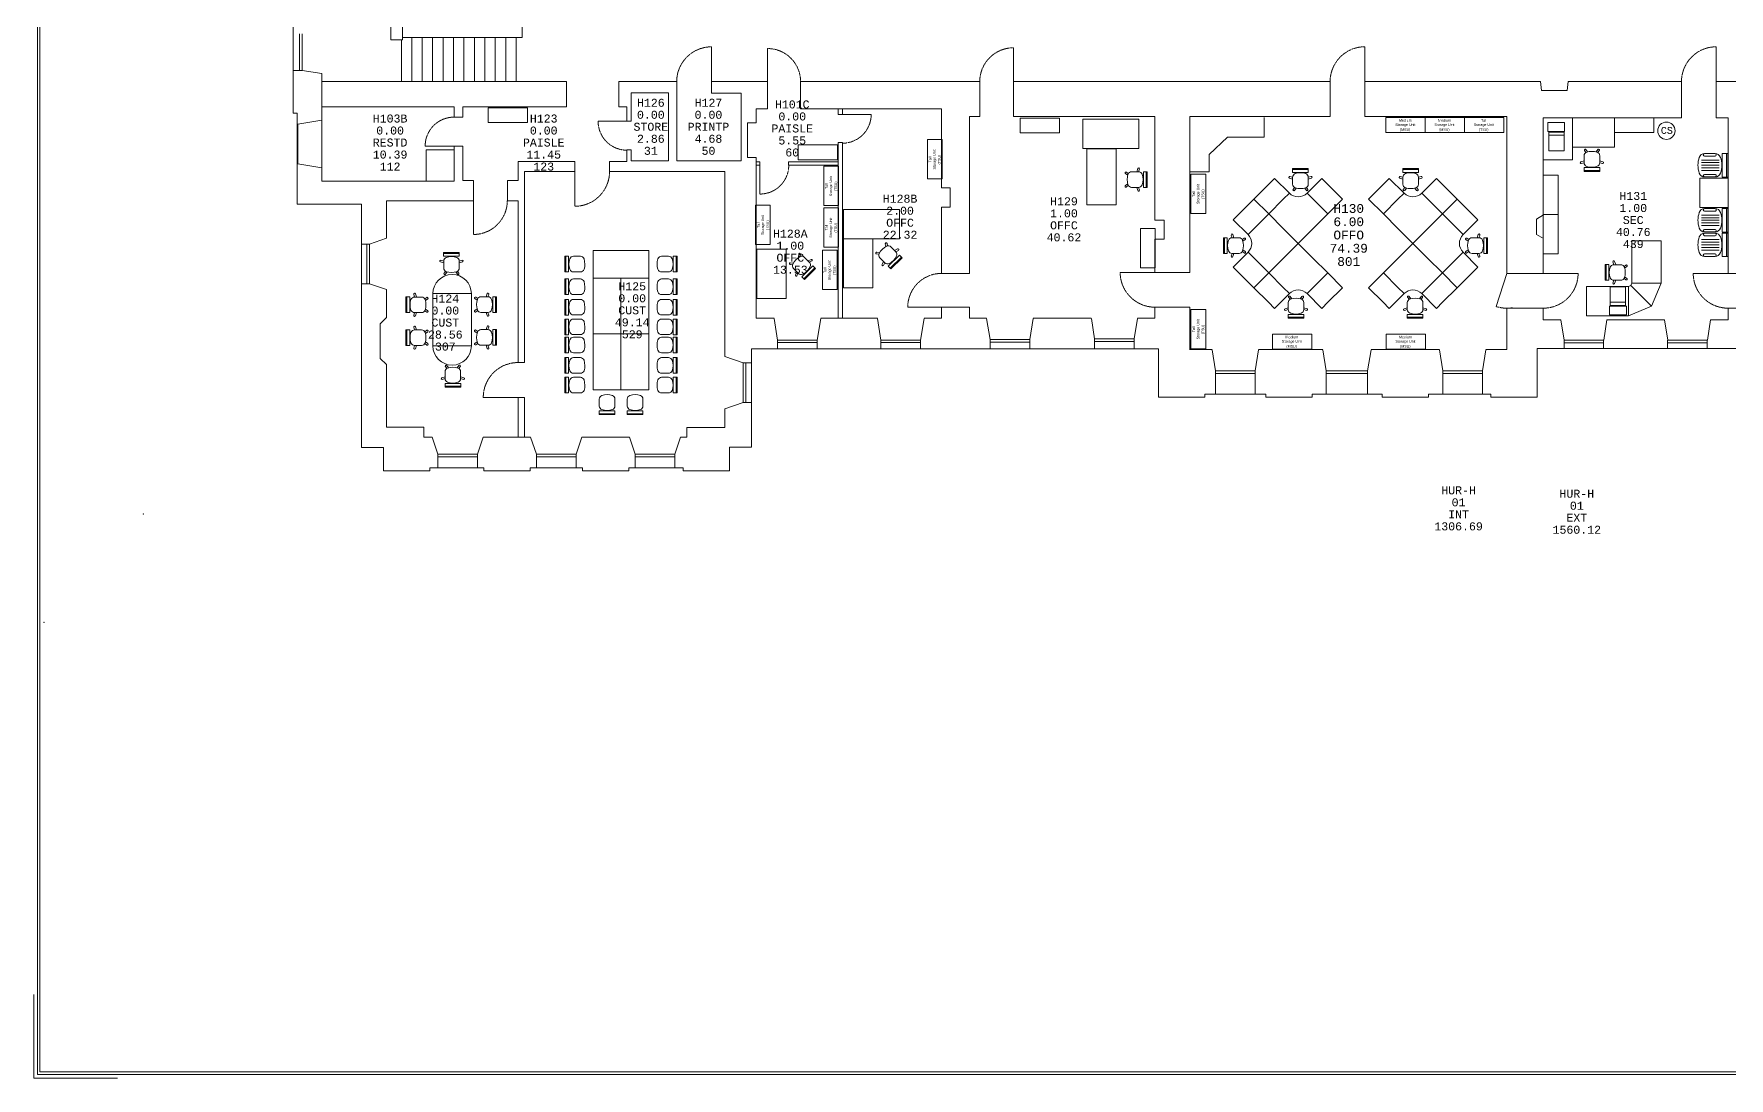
# Model space of a CAD drawing. Extents: x 0 to 84000, y 0 to 59400.
# Drawn here: x 0 to 48723, y 0 to 29993 of the extents above; entities that cross this region are included whole.
import ezdxf
from ezdxf.enums import TextEntityAlignment as Align

# ---------------------------------------------------------------- set-up
doc = ezdxf.new("R2010")
doc.units = 0
doc.header["$MEASUREMENT"] = 0
doc.linetypes.add('HIDDEN', pattern=[0.375, 0.25, -0.125])
doc.layers.get('0').update_dxf_attribs({"linetype": 'CONTINUOUS', "lineweight": 18})
for name, color, linetype, lineweight in [('001BUILDING', 7, 'CONTINUOUS', 18), ('001FORMAT', 7, 'CONTINUOUS', 18), ('725FURNITURE', 4, 'CONTINUOUS', 18), ('GROS$TXT', 1, 'CONTINUOUS', 18), ('RM$TXT', 7, 'CONTINUOUS', 18)]:
    doc.layers.add(name, color=color, linetype=linetype, lineweight=lineweight)
doc.styles.add('MONOTXT', font='MONOTXT')

# ---------------------------------------------------------------- blocks, each defined once
blk = doc.blocks.new('2HH0216B')
at = {"linetype": 'Continuous'}
blk.add_line((0, 1000), (0, 0), dxfattribs=at)
at = {"linetype": 'HIDDEN'}
for p, q in [((39.260117, 999.228902), (0.000314, 999.999878)), ((78.459383, 996.917189), (39.260117, 999.228902)), ((117.537671, 993.068302), (78.459383, 996.917189)), ((156.434725, 987.688176), (117.537671, 993.068302)), ((195.090568, 980.785107), (156.434725, 987.688176)), ((233.445595, 972.369739), (195.090568, 980.785107)), ((271.440666, 962.455049), (233.445595, 972.369739)), ((309.017196, 951.056323), (271.440666, 962.455049)), ((346.117243, 938.191137), (309.017196, 951.056323)), ((382.683603, 923.87933), (346.117243, 938.191137)), ((418.659893, 908.142968), (382.683603, 923.87933)), ((453.99064, 891.006316), (418.659893, 908.142968)), ((488.621367, 872.495797), (453.99064, 891.006316)), ((522.498675, 852.639954), (488.621367, 872.495797)), ((555.570328, 831.469402), (522.498675, 852.639954)), ((587.785333, 809.016785), (555.570328, 831.469402)), ((619.094016, 785.316723), (587.785333, 809.016785)), ((649.4481, 760.405761), (619.094016, 785.316723)), ((678.800784, 734.322308), (649.4481, 760.405761)), ((707.106806, 707.106584), (678.800784, 734.322308)), ((734.322521, 678.800553), (707.106806, 707.106584)), ((760.405965, 649.447862), (734.322521, 678.800553)), ((785.316918, 619.093769), (760.405965, 649.447862)), ((809.016969, 587.785079), (785.316918, 619.093769)), ((831.469576, 555.570067), (809.016969, 587.785079)), ((852.640118, 522.498407), (831.469576, 555.570067)), ((872.49595, 488.621093), (852.640118, 522.498407)), ((891.006458, 453.99036), (872.49595, 488.621093)), ((908.143099, 418.659608), (891.006458, 453.99036)), ((923.87945, 382.683313), (908.143099, 418.659608)), ((938.191246, 346.116949), (923.87945, 382.683313)), ((951.05642, 309.016897), (938.191246, 346.116949)), ((962.455134, 271.440364), (951.05642, 309.016897)), ((972.369813, 233.44529), (962.455134, 271.440364)), ((980.785168, 195.09026), (972.369813, 233.44529)), ((987.688225, 156.434415), (980.785168, 195.09026)), ((993.068339, 117.53736), (987.688225, 156.434415)), ((996.917213, 78.459071), (993.068339, 117.53736)), ((999.228915, 39.259803), (996.917213, 78.459071)), ((999.999878, 0), (999.228915, 39.259803))]:
    blk.add_line(p, q, dxfattribs=at)
blk = doc.blocks.new('9HH0216B')
at = {"linetype": 'Continuous'}
blk.add_line((0, 1000), (0, 0), dxfattribs=at)
at = {"linetype": 'HIDDEN'}
for p, q in [((39.260117, 999.228902), (0.000314, 999.999878)), ((78.459383, 996.917189), (39.260117, 999.228902)), ((117.537671, 993.068302), (78.459383, 996.917189)), ((156.434725, 987.688176), (117.537671, 993.068302)), ((195.090568, 980.785107), (156.434725, 987.688176)), ((233.445595, 972.369739), (195.090568, 980.785107)), ((271.440666, 962.455049), (233.445595, 972.369739)), ((309.017196, 951.056323), (271.440666, 962.455049)), ((346.117243, 938.191137), (309.017196, 951.056323)), ((382.683603, 923.87933), (346.117243, 938.191137)), ((418.659893, 908.142968), (382.683603, 923.87933)), ((453.99064, 891.006316), (418.659893, 908.142968)), ((488.621367, 872.495797), (453.99064, 891.006316)), ((522.498675, 852.639954), (488.621367, 872.495797)), ((555.570328, 831.469402), (522.498675, 852.639954)), ((587.785333, 809.016785), (555.570328, 831.469402)), ((619.094016, 785.316723), (587.785333, 809.016785)), ((649.4481, 760.405761), (619.094016, 785.316723)), ((678.800784, 734.322308), (649.4481, 760.405761)), ((707.106806, 707.106584), (678.800784, 734.322308)), ((734.322521, 678.800553), (707.106806, 707.106584)), ((760.405965, 649.447862), (734.322521, 678.800553)), ((785.316918, 619.093769), (760.405965, 649.447862)), ((809.016969, 587.785079), (785.316918, 619.093769)), ((831.469576, 555.570067), (809.016969, 587.785079)), ((852.640118, 522.498407), (831.469576, 555.570067)), ((872.49595, 488.621093), (852.640118, 522.498407)), ((891.006458, 453.99036), (872.49595, 488.621093)), ((908.143099, 418.659608), (891.006458, 453.99036)), ((923.87945, 382.683313), (908.143099, 418.659608)), ((938.191246, 346.116949), (923.87945, 382.683313)), ((951.05642, 309.016897), (938.191246, 346.116949)), ((962.455134, 271.440364), (951.05642, 309.016897)), ((972.369813, 233.44529), (962.455134, 271.440364)), ((980.785168, 195.09026), (972.369813, 233.44529)), ((987.688225, 156.434415), (980.785168, 195.09026)), ((993.068339, 117.53736), (987.688225, 156.434415)), ((996.917213, 78.459071), (993.068339, 117.53736)), ((999.228915, 39.259803), (996.917213, 78.459071)), ((999.999878, 0), (999.228915, 39.259803))]:
    blk.add_line(p, q, dxfattribs=at)
blk = doc.blocks.new('10HH0216B')
at = {"linetype": 'Continuous'}
blk.add_line((0, 830), (0, 0), dxfattribs=at)
at = {"linetype": 'HIDDEN'}
for p, q in [((32.585896, 829.359968), (0.000261, 829.999878)), ((65.121287, 827.441246), (32.585896, 829.359968)), ((97.556265, 824.24667), (65.121287, 827.441246)), ((129.840819, 819.781166), (97.556265, 824.24667)), ((161.925167, 814.051619), (129.840819, 819.781166)), ((193.759839, 807.066864), (161.925167, 814.051619)), ((225.295747, 798.83767), (193.759839, 807.066864)), ((256.484266, 789.376728), (225.295747, 798.83767)), ((287.277305, 778.698624), (256.484266, 789.376728)), ((317.627383, 766.819824), (287.277305, 778.698624)), ((347.487703, 753.758644), (317.627383, 766.819824)), ((376.812222, 739.535224), (347.487703, 753.758644)), ((405.555724, 724.171493), (376.812222, 739.535224)), ((433.673889, 707.691144), (405.555724, 724.171493)), ((461.123361, 690.119586), (433.673889, 707.691144)), ((487.861814, 671.483915), (461.123361, 690.119586)), ((513.84802, 651.812864), (487.861814, 671.483915)), ((539.04191, 631.136766), (513.84802, 651.812864)), ((563.404636, 609.4875), (539.04191, 631.136766)), ((586.898634, 586.89845), (563.404636, 609.4875)), ((609.487677, 563.404445), (586.898634, 586.89845)), ((631.136935, 539.041712), (609.487677, 563.404445)), ((651.813025, 513.847815), (631.136935, 539.041712)), ((671.484068, 487.861603), (651.813025, 513.847815)), ((690.119731, 461.123144), (671.484068, 487.861603)), ((707.69128, 433.673667), (690.119731, 461.123144)), ((724.171621, 405.555497), (707.69128, 433.673667)), ((739.535342, 376.81199), (724.171621, 405.555497)), ((753.758753, 347.487466), (739.535342, 376.81199)), ((766.819924, 317.627142), (753.758753, 347.487466)), ((778.698715, 287.27706), (766.819924, 317.627142)), ((789.376809, 256.484018), (778.698715, 287.27706)), ((798.837741, 225.295496), (789.376809, 256.484018)), ((807.066924, 193.759586), (798.837741, 225.295496)), ((814.051669, 161.924912), (807.066924, 193.759586)), ((819.781206, 129.840561), (814.051669, 161.924912)), ((824.2467, 97.556006), (819.781206, 129.840561)), ((827.441266, 65.121027), (824.2467, 97.556006)), ((829.359978, 32.585636), (827.441266, 65.121027)), ((829.999878, 0), (829.359978, 32.585636))]:
    blk.add_line(p, q, dxfattribs=at)
blk = doc.blocks.new('11HH0216B')
at = {"linetype": 'Continuous'}
blk.add_line((0, 970), (0, 0), dxfattribs=at)
at = {"linetype": 'HIDDEN'}
for p, q in [((38.082313, 969.252032), (0.000304, 969.999878)), ((76.105602, 967.009669), (38.082313, 969.252032)), ((114.011541, 963.276249), (76.105602, 967.009669)), ((151.741683, 958.057527), (114.011541, 963.276249)), ((189.23785, 951.36155), (151.741683, 958.057527)), ((226.442226, 943.198644), (189.23785, 951.36155)), ((263.297445, 933.581394), (226.442226, 943.198644)), ((299.746679, 922.52463), (263.297445, 933.581394)), ((335.733725, 910.0454), (299.746679, 922.52463)), ((371.203094, 896.162946), (335.733725, 910.0454)), ((406.100095, 880.898675), (371.203094, 896.162946)), ((440.370919, 864.276123), (406.100095, 880.898675)), ((473.962724, 846.32092), (440.370919, 864.276123)), ((506.823713, 827.060752), (473.962724, 846.32092)), ((538.903216, 806.525317), (506.823713, 827.060752)), ((570.151771, 784.746278), (538.903216, 806.525317)), ((600.521193, 761.757219), (570.151771, 784.746278)), ((629.964655, 737.593585), (600.521193, 761.757219)), ((658.436758, 712.292636), (629.964655, 737.593585)), ((685.893599, 685.893384), (658.436758, 712.292636)), ((712.292843, 658.436534), (685.893599, 685.893384)), ((737.593783, 629.964423), (712.292843, 658.436534)), ((761.757407, 600.520954), (737.593783, 629.964423)), ((784.746457, 570.151524), (761.757407, 600.520954)), ((806.525486, 538.902963), (784.746457, 570.151524)), ((827.060911, 506.823453), (806.525486, 538.902963)), ((846.321069, 473.962458), (827.060911, 506.823453)), ((864.276261, 440.370648), (846.321069, 473.962458)), ((880.898803, 406.099818), (864.276261, 440.370648)), ((896.163063, 371.202812), (880.898803, 406.099818)), ((910.045505, 335.733439), (896.163063, 371.202812)), ((922.524724, 299.746389), (910.045505, 335.733439)), ((933.581476, 263.297152), (922.524724, 299.746389)), ((943.198715, 226.44193), (933.581476, 263.297152)), ((951.36161, 189.237551), (943.198715, 226.44193)), ((958.057575, 151.741382), (951.36161, 189.237551)), ((963.276285, 114.011239), (958.057575, 151.741382)), ((967.009693, 76.105298), (963.276285, 114.011239)), ((969.252044, 38.082009), (967.009693, 76.105298)), ((969.999878, 0), (969.252044, 38.082009))]:
    blk.add_line(p, q, dxfattribs=at)
blk = doc.blocks.new('17HH0216B')
at = {"linetype": 'Continuous'}
blk.add_line((0, 950), (0, 0), dxfattribs=at)
at = {"linetype": 'HIDDEN'}
for p, q in [((37.297111, 949.267451), (0.000298, 949.999878)), ((74.536414, 947.071323), (37.297111, 949.267451)), ((111.660787, 943.414881), (74.536414, 947.071323)), ((148.612988, 938.303761), (111.660787, 943.414881)), ((185.336038, 931.745846), (148.612988, 938.303761)), ((221.773314, 923.751247), (185.336038, 931.745846)), ((257.868631, 914.33229), (221.773314, 923.751247)), ((293.566334, 903.503501), (257.868631, 914.33229)), ((328.811379, 891.281575), (293.566334, 903.503501)), ((363.549421, 877.685358), (328.811379, 891.281575)), ((397.726896, 862.735814), (363.549421, 877.685358)), ((431.291105, 846.455995), (397.726896, 862.735814)), ((464.190295, 828.871002), (431.291105, 846.455995)), ((496.373738, 810.007951), (464.190295, 828.871002)), ((527.791809, 789.895927), (496.373738, 810.007951)), ((558.396063, 768.565941), (527.791809, 789.895927)), ((588.139311, 746.050882), (558.396063, 768.565941)), ((616.975691, 722.385468), (588.139311, 746.050882)), ((644.86074, 697.606188), (616.975691, 722.385468)), ((671.751461, 671.75125), (644.86074, 697.606188)), ((697.606391, 644.860521), (671.751461, 671.75125)), ((722.385662, 616.975465), (697.606391, 644.860521)), ((746.051067, 588.139077), (722.385662, 616.975465)), ((768.566116, 558.395821), (746.051067, 588.139077)), ((789.896092, 527.791561), (768.566116, 558.395821)), ((810.008107, 496.373484), (789.896092, 527.791561)), ((828.871148, 464.190035), (810.008107, 496.373484)), ((846.45613, 431.29084), (828.871148, 464.190035)), ((862.735939, 397.726625), (846.45613, 431.29084)), ((877.685472, 363.549145), (862.735939, 397.726625)), ((891.281678, 328.811099), (877.685472, 363.549145)), ((903.503593, 293.56605), (891.281678, 328.811099)), ((914.332371, 257.868344), (903.503593, 293.56605)), ((923.751316, 221.773024), (914.332371, 257.868344)), ((931.745904, 185.335746), (923.751316, 221.773024)), ((938.303808, 148.612693), (931.745904, 185.335746)), ((943.414916, 111.660491), (938.303808, 148.612693)), ((947.071347, 74.536117), (943.414916, 111.660491)), ((949.267463, 37.296813), (947.071347, 74.536117)), ((949.999878, 0), (949.267463, 37.296813))]:
    blk.add_line(p, q, dxfattribs=at)
blk = doc.blocks.new('SU')
blk.add_lwpolyline([(0, 425), (1129, 425), (1129, 0), (0, 0)], close=True)
blk = doc.blocks.new('TBL-1610')
blk.add_lwpolyline([(0, 839.99832), (1609.99678, 839.99832), (1609.99678, 0), (0, 0)], close=True)
blk = doc.blocks.new('CHAIR')
blk.add_line((-225, -321), (225, -321))
for points in [[(-224, -100), (-224, 100, -0.322923), (-150, 202, -0.162834), (151, 202, -0.323725), (224, 100), (224, -100, -0.314936), (151, -204, -0.176261), (-150, -205, -0.314131), (-224, -100, -0.913611)], [(-123, 210), (-171, 277, 1.000002), (-211, 247), (-171, 193)], [(123, 210), (171, 277, -1.000002), (211, 247), (171, 193)], [(-225, -48), (-316, -77, 0.940476), (-304, -126), (-224, -100)], [(225, -48), (316, -77, -0.940476), (304, -126), (224, -100)]]:
    blk.add_lwpolyline(points, format="xyb")
blk.add_lwpolyline([(-225, -240), (225, -240), (225, -348), (-225, -348)], close=True)
blk = doc.blocks.new('TSU')
blk.add_lwpolyline([(0, 425), (1129, 425), (1129, 0), (0, 0)], close=True)
for s, p in [('Storage Unit', (557.5, 222.5)), ('Tall', (557.5, 347.5))]:
    blk.add_text(s, height=75).set_placement(p, align=Align.MIDDLE_CENTER)
blk.add_text('(TSU)', height=75).set_placement((552.5, 72.5), align=Align.MIDDLE)
blk = doc.blocks.new('MSU')
blk.add_lwpolyline([(0, 425), (1129, 425), (1129, 0), (0, 0)], close=True)
blk.add_text('Storage Unit', height=75).set_placement((557.5, 222.5), align=Align.MIDDLE_CENTER)
for s, p in [('Medium', (557.5, 347.5)), ('(MSU)', (552.5, 72.5))]:
    blk.add_text(s, height=75).set_placement(p, align=Align.MIDDLE)
blk = doc.blocks.new('CHAIR_VIS')
blk.add_line((-220, -338), (230, -338))
blk.add_lwpolyline([(-219, -117), (-219, 83, -0.322923), (-145, 186, -0.162834), (156, 185, -0.323725), (229, 83), (229, -117, -0.314936), (156, -221, -0.176261), (-145, -221, -0.314131), (-219, -117, -0.913611)], format="xyb")
blk.add_lwpolyline([(-220, -256), (230, -256), (230, -365), (-220, -365)], close=True)
blk = doc.blocks.new('_AFMLGND')
blk.add_point((0, 0))
blk = doc.blocks.new('TBL-1410')
blk.add_lwpolyline([(0, 840), (1410, 840), (1410, 0), (0, 0)], close=True)
blk = doc.blocks.new('IBMWS')
for p, q in [((0, -594), (0, 0)), ((594, 0), (0, 0)), ((594, 0), (1200, 0)), ((1200, -594), (1200, 0)), ((1200, 0), (1800, 0)), ((1800, -594), (1800, 0)), ((0, -594), (0, -1200)), ((1200, -594), (1200, -840)), ((1200, -840), (1800, -840)), ((1800, -594), (1800, -840)), ((0, -1200), (0, -1800)), ((594, -1200), (0, -1200)), ((594, -1200), (840, -1200)), ((840, -1200), (840, -1800)), ((594, -1800), (0, -1800)), ((594, -1800), (840, -1800))]:
    blk.add_line(p, q)
blk.add_arc((1200, -1200), 360, 90, 180)
blk = doc.blocks.new('TBL-1210')
blk.add_lwpolyline([(0, 839.99832), (1209.99758, 839.99832), (1209.99758, 0), (0, 0)], close=True)
blk = doc.blocks.new('TERM')
blk.add_line((449, 364), (17, 364))
for points in [[(17, 809), (455, 809), (455, 274), (17, 274)], [(0, 0), (481, 0), (481, 254), (0, 254)]]:
    blk.add_lwpolyline(points, close=True)
blk = doc.blocks.new('TBL-810')
blk.add_lwpolyline([(0, 840), (810, 840), (810, 0), (0, 0)], close=True)
blk = doc.blocks.new('SEAT')
for p, q in [((338, 467), (-337, 467)), ((-260, -165), (-260, 134)), ((-150, -252), (-150, 252)), ((-75, -252), (-75, 252)), ((0, -252), (0, 252)), ((75, -252), (75, 252)), ((150, -252), (150, 252)), ((262, 134), (262, -165))]:
    blk.add_line(p, q)
blk.add_lwpolyline([(338, 344), (-337, 344), (-337, 507), (338, 507)], close=True)
blk.add_lwpolyline([(337, 134), (337, -165, -0.322923), (226, -319, -0.162834), (-226, -318, -0.323725), (-335, -165), (-335, 134, -0.314936), (-226, 291, -0.176261), (226, 291, -0.314131), (337, 134, -0.913611)], format="xyb")
for centre, start, end in [((-298, 134), 360, 180), ((299, 134), 359.8086, 180.1914), ((-298, -165), 180, 360), ((299, -165), 180, 0)]:
    blk.add_arc(centre, 37.5, start, end)
blk = doc.blocks.new('SECDESK')
for p, q in [((-661, 274), (0, 0)), ((-661, -566), (-661, 274)), ((-594, -594), (0, 0)), ((274, -661), (0, 0)), ((-661, -566), (-594, -594)), ((-566, -661), (-594, -594)), ((274, -661), (-566, -661))]:
    blk.add_line(p, q)
for name, p, rotation in [('TBL-1210', (-666, 274), 180), ('TBL-1210', (274, -1876), 90), ('TERM', (249, -1207), 90)]:
    blk.add_blockref(name, p, dxfattribs=dict(rotation=rotation))
blk.add_blockref('CHAIR', (-970, -986))

msp = doc.modelspace()

# ---------------------------------------------------------------- linework, layer by layer
at = {"linetype": 'Continuous'}
msp.add_line((42028, 22162), (42334, 23114), dxfattribs=at)
at = {"linetype": 'HIDDEN'}
for p, q in [((42065, 22151), (42028, 22162)), ((42104, 22141), (42065, 22151)), ((42142, 22133), (42104, 22141)), ((42181, 22126), (42142, 22133)), ((42219, 22121), (42181, 22126)), ((42259, 22117), (42219, 22121)), ((42298, 22115), (42259, 22117)), ((42337, 22114), (42298, 22115)), ((42376, 22115), (42337, 22114)), ((42415, 22118), (42376, 22115)), ((42455, 22121), (42415, 22118)), ((42493, 22127), (42455, 22121))]:
    msp.add_line(p, q, dxfattribs=at)
at = {"layer": '001BUILDING', "linetype": 'Continuous'}
for p, q in [((7456, 34373), (7456, 27714)), ((14031, 32183), (14031, 29893)), ((10261, 30473), (10261, 29823)), ((10591, 30473), (10591, 29823)), ((7638, 28943), (7638, 29993)), ((7713, 28943), (7713, 29993)), ((10261, 29823), (10591, 29823)), ((10561, 29823), (10561, 28623)), ((10591, 29893), (14031, 29893)), ((10861, 29893), (10861, 28623)), ((11161, 29893), (11161, 28623)), ((11461, 29893), (11461, 28623)), ((11761, 29893), (11761, 28623)), ((12061, 29893), (12061, 28623)), ((12361, 29893), (12361, 28623)), ((12661, 29893), (12661, 28623)), ((12961, 29893), (12961, 28623)), ((13261, 29893), (13261, 28623)), ((13561, 29893), (13561, 28623)), ((13861, 29893), (13861, 28623)), ((7713, 28943), (7456, 28943)), ((8276, 28853), (7713, 28943)), ((8276, 28853), (8276, 25763)), ((8276, 28623), (15306, 28623)), ((15306, 28623), (15306, 27903)), ((16816, 28623), (18476, 28623)), ((16816, 28623), (16816, 27903)), ((17163, 28303), (17163, 27483)), ((17163, 28303), (18243, 28303)), ((18243, 28303), (18243, 26343)), ((18476, 28623), (18476, 26343)), ((19476, 28623), (21086, 28623)), ((19476, 28623), (19476, 28293)), ((19476, 28293), (20326, 28293)), ((20326, 28293), (20326, 26343)), ((21086, 28623), (21086, 27843)), ((22036, 28623), (27186, 28623)), ((22036, 28623), (22036, 27843)), ((27186, 28623), (27186, 27623)), ((28156, 28623), (28156, 27623)), ((28156, 28623), (37256, 28623)), ((37256, 28623), (37256, 27623)), ((38255, 28623), (43299, 28623)), ((38256, 28623), (38256, 27623)), ((43329, 28365), (43299, 28623)), ((43329, 28365), (44069, 28365)), ((44069, 28365), (44099, 28624)), ((44099, 28624), (47355, 28624)), ((47355, 28623), (47355, 27584)), ((48355, 28624), (53465, 28624)), ((48355, 28624), (48355, 27584)), ((8276, 27903), (12076, 27903)), ((12076, 27903), (12076, 27603)), ((12326, 27903), (15306, 27903)), ((12326, 27903), (12326, 27603)), ((16816, 27903), (17046, 27903)), ((17046, 27903), (17046, 27483)), ((20756, 27843), (20756, 27443)), ((20756, 27843), (21086, 27843)), ((22036, 27843), (26086, 27843)), ((23116, 27843), (23116, 27683)), ((23236, 27843), (23236, 27683)), ((26086, 27843), (26086, 25573)), ((7456, 27714), (7566, 27714)), ((7566, 27714), (7566, 25100)), ((7585, 27403), (7566, 27403)), ((8276, 27518), (7586, 27403)), ((7586, 26263), (7586, 27403)), ((12076, 27603), (12326, 27603)), ((17046, 27483), (17163, 27483)), ((20506, 27443), (20506, 26443)), ((20506, 27443), (20756, 27443)), ((23116, 27683), (23236, 27683)), ((26892, 27623), (26892, 23114)), ((26892, 27623), (27186, 27623)), ((28156, 27623), (32222, 27623)), ((32222, 27623), (32222, 24644)), ((33222, 27623), (33222, 23144)), ((33222, 27623), (37256, 27623)), ((35362, 27023), (35362, 27593)), ((38256, 27623), (42336, 27623)), ((42336, 27623), (42336, 23114)), ((43383, 27584), (47355, 27584)), ((43383, 27584), (43383, 24795)), ((48355, 27584), (48692, 27584)), ((48692, 27584), (48692, 23115)), ((23116, 26873), (23116, 21824)), ((23116, 26873), (23236, 26873)), ((23236, 26873), (23236, 21824)), ((34310, 27024), (33782, 26534)), ((34310, 27023), (35362, 27023)), ((11276, 26663), (11276, 25763)), ((11276, 26663), (12076, 26663)), ((12076, 26773), (12076, 25763)), ((12076, 26773), (12326, 26773)), ((12326, 26773), (12326, 25783)), ((13916, 26333), (13916, 25783)), ((13916, 26333), (15546, 26333)), ((15546, 26333), (15546, 26043)), ((16546, 26333), (17046, 26333)), ((16546, 26333), (16546, 26043)), ((17046, 26663), (17163, 26663)), ((17046, 26663), (17046, 26333)), ((17163, 26663), (17163, 26343)), ((17163, 26343), (18243, 26343)), ((18476, 26343), (20326, 26343)), ((20506, 26443), (20756, 26443)), ((20756, 26443), (20756, 21824)), ((20756, 26323), (20866, 26323)), ((20866, 26323), (20866, 26223)), ((21686, 26323), (23116, 26323)), ((21686, 26323), (21686, 26223)), ((33782, 26033), (33782, 26533)), ((7585, 26263), (7566, 26263)), ((8276, 26148), (7586, 26263)), ((14096, 26043), (15546, 26043)), ((14096, 26043), (14096, 20554)), ((16546, 26043), (19856, 26043)), ((19856, 26043), (19856, 20724)), ((20756, 26223), (20866, 26223)), ((21686, 26223), (23116, 26223)), ((33212, 26033), (33782, 26033)), ((8276, 25763), (12076, 25763)), ((12326, 25783), (12636, 25783)), ((12636, 25783), (12636, 25203)), ((13616, 25783), (13616, 25203)), ((13616, 25783), (13916, 25783)), ((26086, 25573), (26336, 25573)), ((26336, 25573), (26336, 25013)), ((7566, 25100), (9418, 25100)), ((9418, 25100), (9418, 18117)), ((10136, 25203), (10136, 24123)), ((10136, 25203), (12636, 25203)), ((13616, 25203), (13916, 25203)), ((13916, 25203), (13916, 20554)), ((26086, 25013), (26086, 23114)), ((26086, 25013), (26336, 25013)), ((32222, 24644), (32482, 24644)), ((32482, 24644), (32482, 24094)), ((43188, 24674), (43384, 24794)), ((43189, 24234), (43189, 24674)), ((9643, 23958), (9418, 23958)), ((9568, 23958), (9568, 22818)), ((9643, 23958), (9643, 22818)), ((9644, 23958), (10137, 24123)), ((32222, 24094), (32222, 23144)), ((32222, 24094), (32482, 24094)), ((43384, 24114), (43188, 24234)), ((43383, 24115), (43383, 23115)), ((26086, 23114), (26892, 23114)), ((32222, 23144), (33222, 23144)), ((42336, 23114), (43383, 23114)), ((48692, 23115), (49462, 23115)), ((9643, 22818), (9418, 22818)), ((9644, 22818), (10137, 22653)), ((10136, 22653), (10136, 21843)), ((26086, 22144), (26086, 21824)), ((26086, 22144), (26892, 22144)), ((26892, 22144), (26892, 21824)), ((32222, 22144), (32222, 21824)), ((32222, 22144), (33222, 22144)), ((33222, 22144), (33222, 20914)), ((42336, 22114), (43383, 22114)), ((42336, 22114), (42336, 20924)), ((43383, 22115), (43383, 21785)), ((48692, 22115), (48692, 21785)), ((48692, 22115), (49462, 22115)), ((9956, 21670), (9956, 20667)), ((10137, 21843), (9957, 21670)), ((20756, 21824), (21276, 21824)), ((21277, 21823), (21377, 21201)), ((22616, 21823), (22516, 21201)), ((22616, 21824), (24246, 21824)), ((24247, 21823), (24347, 21201)), ((25586, 21823), (25486, 21201)), ((25586, 21824), (26086, 21824)), ((26892, 21824), (27382, 21824)), ((27483, 21211), (27383, 21823)), ((28622, 21212), (28722, 21823)), ((28722, 21824), (30392, 21824)), ((30393, 21823), (30488, 21231)), ((31723, 21823), (31628, 21231)), ((31722, 21824), (32222, 21824)), ((43383, 21785), (43883, 21785)), ((43979, 21192), (43884, 21784)), ((45118, 21192), (45213, 21785)), ((45212, 21785), (46862, 21785)), ((46958, 21192), (46863, 21785)), ((48098, 21192), (48193, 21785)), ((48192, 21785), (48692, 21785)), ((21376, 21202), (21376, 20950)), ((21376, 21201), (22516, 21201)), ((21376, 21126), (22516, 21126)), ((22516, 21202), (22516, 20950)), ((24346, 21202), (24346, 20950)), ((24346, 21201), (25486, 21201)), ((24346, 21126), (25486, 21126)), ((25486, 21202), (25486, 20950)), ((27482, 21212), (28622, 21212)), ((27482, 21212), (27482, 20950)), ((27482, 21137), (28622, 21137)), ((28622, 21212), (28622, 20950)), ((30487, 21231), (30487, 20950)), ((30487, 21231), (31627, 21231)), ((30487, 21156), (31627, 21156)), ((31627, 21231), (31627, 20950)), ((43207, 20954), (54909, 20954)), ((43207, 20954), (43207, 19557)), ((43978, 21192), (43978, 20954)), ((43979, 21192), (45118, 21192)), ((43979, 21117), (45118, 21117)), ((45117, 21192), (45117, 20954)), ((46957, 21192), (46957, 20954)), ((46958, 21192), (48098, 21192)), ((46958, 21117), (48098, 21117)), ((48097, 21192), (48097, 20954)), ((10137, 20493), (9957, 20667)), ((10136, 20494), (10136, 18694)), ((13916, 20554), (14096, 20554)), ((19856, 20724), (20386, 20544)), ((20386, 19404), (20386, 20544)), ((20386, 20544), (20628, 20544)), ((20461, 19404), (20461, 20544)), ((20628, 20950), (32325, 20950)), ((20628, 20950), (20628, 18126)), ((32325, 20950), (32325, 19556)), ((33222, 20924), (33862, 20924)), ((33963, 20311), (33863, 20923)), ((35102, 20312), (35202, 20923)), ((35202, 20924), (37042, 20924)), ((37143, 20311), (37043, 20923)), ((38432, 20923), (38332, 20312)), ((38432, 20924), (40396, 20924)), ((40496, 20311), (40396, 20923)), ((41636, 20312), (41736, 20923)), ((41736, 20924), (42336, 20924)), ((33962, 20312), (35102, 20312)), ((33962, 20312), (33962, 19642)), ((33962, 20237), (35102, 20237)), ((35102, 20312), (35102, 19642)), ((37142, 20312), (37142, 19642)), ((37142, 20312), (38332, 20312)), ((37142, 20237), (38332, 20237)), ((38332, 20312), (38332, 19642)), ((40496, 20312), (41636, 20312)), ((40496, 20312), (40496, 19642)), ((40496, 20237), (41636, 20237)), ((41636, 20312), (41636, 19642)), ((13916, 19554), (14096, 19554)), ((13916, 19554), (13916, 18414)), ((14096, 19554), (14096, 18414)), ((32325, 19556), (33657, 19556)), ((33657, 19642), (35407, 19642)), ((33657, 19642), (33657, 19556)), ((35407, 19642), (35407, 19556)), ((35407, 19556), (36739, 19556)), ((38748, 19642), (36739, 19642)), ((36739, 19642), (36739, 19556)), ((38748, 19642), (38748, 19556)), ((38748, 19556), (40080, 19556)), ((40080, 19642), (41877, 19642)), ((40080, 19642), (40080, 19556)), ((41877, 19642), (41877, 19556)), ((41877, 19556), (43209, 19556)), ((19856, 19223), (20387, 19403)), ((19856, 19224), (19856, 18684)), ((20386, 19404), (20628, 19404)), ((10136, 18694), (11206, 18694)), ((11206, 18694), (11206, 18414)), ((18766, 18684), (19856, 18684)), ((18766, 18684), (18766, 18414)), ((9418, 18117), (10051, 18117)), ((9418, 18117), (10051, 18117)), ((10051, 18117), (10051, 17439)), ((10051, 18117), (10051, 17439)), ((11206, 18414), (11446, 18414)), ((11611, 17920), (11446, 18413)), ((12751, 17920), (12916, 18413)), ((12916, 18414), (14276, 18414)), ((14442, 17920), (14277, 18413)), ((15582, 17920), (15747, 18413)), ((15746, 18414), (17116, 18414)), ((17282, 17920), (17117, 18413)), ((18422, 17920), (18587, 18413)), ((18586, 18414), (18766, 18414)), ((19991, 18126), (19991, 17439)), ((19991, 18126), (20628, 18126)), ((11611, 17920), (12751, 17920)), ((11611, 17920), (11611, 17525)), ((11611, 17845), (12751, 17845)), ((12751, 17920), (12751, 17525)), ((14441, 17920), (14441, 17525)), ((14441, 17920), (15581, 17920)), ((14441, 17845), (15581, 17845)), ((15581, 17920), (15581, 17525)), ((17281, 17920), (17281, 17525)), ((17281, 17920), (18421, 17920)), ((17281, 17845), (18421, 17845)), ((18421, 17920), (18421, 17525)), ((10051, 17439), (11383, 17439)), ((11383, 17525), (11383, 17439)), ((11383, 17525), (12930, 17525)), ((12930, 17525), (12930, 17439)), ((12930, 17439), (14262, 17439)), ((14262, 17525), (14262, 17439)), ((14262, 17525), (15765, 17525)), ((15765, 17525), (15765, 17439)), ((15765, 17439), (17097, 17439)), ((17097, 17525), (17097, 17439)), ((17097, 17525), (18659, 17525)), ((18659, 17525), (18659, 17439)), ((18659, 17439), (19991, 17439))]:
    msp.add_line(p, q, dxfattribs=at)
at = {"layer": '001FORMAT'}
for p, q in [((100, 59300), (100, 100)), ((175, 59225), (175, 175)), ((0, 2403), (0, 0)), ((2403, 0), (0, 0)), ((100, 100), (83900, 100)), ((175, 175), (83825, 175))]:
    msp.add_line(p, q, dxfattribs=at)
at = {"layer": '725FURNITURE', "linetype": 'Continuous'}
for p, q in [((11468, 21033), (11468, 22533)), ((11468, 22533), (12573, 22533)), ((12573, 21033), (12573, 22533)), ((11468, 21033), (12573, 21033))]:
    msp.add_line(p, q, dxfattribs=at)
for points in [[(17674, 23774), (16074, 23774), (16074, 22974), (17674, 22974)], [(16874, 21374), (16874, 22974), (16074, 22974), (16074, 21374)], [(17674, 21374), (17674, 22974), (16874, 22974), (16874, 21374)], [(16874, 19774), (16874, 21374), (16074, 21374), (16074, 19774)], [(17674, 19774), (17674, 21374), (16874, 21374), (16874, 19774)]]:
    msp.add_lwpolyline(points, close=True, dxfattribs=at)
at = {"layer": '725FURNITURE'}
msp.add_circle((46922, 27211), 250, dxfattribs=at)
at = {"layer": '725FURNITURE', "linetype": 'Continuous'}
for centre, start, end in [((12021, 22533), 0, 180), ((12021, 21033), 180, 0)]:
    msp.add_arc(centre, 552, start, end, dxfattribs=at)

# ---------------------------------------------------------------- block references
msp.add_blockref('_AFMLGND', (3146, 16206))
at = {"layer": '001BUILDING', "linetype": 'Continuous', "xscale": 0.999998, "zscale": 0.999998}
for name, p, yscale, rotation in [('9HH0216B', (19476, 28623), -0.999998, 180), ('11HH0216B', (28156, 28625), -0.999998, 180), ('9HH0216B', (38256, 28625), -0.999998, 180), ('2HH0216B', (48355, 28624), -0.999998, 180), ('10HH0216B', (12076, 26773), 0.999998, 89.99568599999999), ('10HH0216B', (17046, 27483), -0.999998, 270), ('10HH0216B', (23236, 27683), 0.999998, 270.003236), ('9HH0216B', (15546, 26043), -0.999998, 0.223811), ('10HH0216B', (20866, 26223), -0.999998, 0.00027), ('11HH0216B', (12636, 25203), -0.999998, 0.000231), ('11HH0216B', (26086, 22144), 0.999998, 89.997231), ('9HH0216B', (32222, 23144), -0.999998, 270), ('2HH0216B', (43383, 23115), 0.999998, 270.000224), ('2HH0216B', (48692, 23115), -0.999998, 270), ('9HH0216B', (13916, 19554), 0.999998, 90)]:
    msp.add_blockref(name, p, dxfattribs=dict(at, yscale=yscale, rotation=rotation))
at = {"layer": '001BUILDING', "linetype": 'Continuous', "xscale": 0.999998, "yscale": 0.999998, "zscale": 0.999998}
msp.add_blockref('17HH0216B', (21086, 28623), dxfattribs=at)
at = {"layer": '001BUILDING', "xscale": 3, "yscale": 3, "zscale": 3}
msp.add_blockref('_AFMLGND', (293, 13087), dxfattribs=at)
at = {"layer": '725FURNITURE', "linetype": 'Continuous'}
for name, p in [('SU', (13061, 27447)), ('SU', (28344, 27153)), ('TBL-1610', (30146, 26705)), ('MSU', (38860, 27164)), ('MSU', (39986, 27164)), ('TSU', (41116, 27164)), ('TBL-1210', (44223, 26744)), ('SU', (45433, 27159)), ('CHAIR', (44780, 26394)), ('MSU', (35598, 20939)), ('MSU', (38864, 20939)), ('CHAIR', (12041, 20194)), ('CHAIR_VIS', (16470, 19422)), ('CHAIR_VIS', (17274, 19422))]:
    msp.add_blockref(name, p, dxfattribs=at)
for name, p, rotation in [('TBL-1210', (43383, 27584), 270), ('TERM', (43997, 27446), 180), ('SU', (23093, 26804), 180), ('TSU', (26104, 25830), 90), ('TBL-1610', (31106, 25081), 90), ('IBMWS', (36339, 23976), 135), ('SEAT', (48184, 26221), 270), ('TSU', (23126, 25063), 90), ('CHAIR', (31648, 25810), 90), ('TSU', (33681, 24837), 90), ('CHAIR', (39571, 25776), 179.9999999998526), ('SU', (43383, 25934), 270), ('TBL-810', (48692, 25851), 180), ('TSU', (21166, 23946), 90), ('TSU', (23126, 23871), 90), ('IBMWS', (39635, 23976), 45.00000000000008), ('SU', (32228, 23275), 90), ('SU', (43383, 24805), 270), ('CHAIR', (24546, 23648), 45), ('CHAIR', (34540, 23913), 269.9999999998526), ('IBMWS', (36339, 23976), 315), ('SECDESK', (46497, 22171), 270), ('CHAIR', (12002, 23366), 180), ('CHAIR_VIS', (18122, 23377), 90), ('CHAIR', (22058, 23346), 45), ('TSU', (23088, 22651), 90), ('CHAIR_VIS', (18122, 22725), 90), ('CHAIR', (11042, 22212), 270), ('CHAIR', (12950, 22218), 90), ('CHAIR', (39698, 22177), 359.9999999998526), ('CHAIR_VIS', (18122, 22139), 90), ('TSU', (33681, 20950), 90), ('CHAIR', (11042, 21268), 270), ('CHAIR', (12950, 21274), 90), ('CHAIR_VIS', (18122, 21574), 90), ('CHAIR_VIS', (18122, 21052), 90), ('CHAIR_VIS', (18122, 20465), 90), ('CHAIR_VIS', (18122, 19900), 90)]:
    msp.add_blockref(name, p, dxfattribs=dict(at, rotation=rotation))
at = {"layer": '725FURNITURE', "linetype": 'Continuous', "xscale": -1}
for name, p, rotation in [('IBMWS', (39635, 23976), 225), ('CHAIR', (36403, 25776), 180.0000000001474), ('IBMWS', (36339, 23976), 315), ('SEAT', (48184, 24640), 270), ('IBMWS', (39635, 23976), 45.00000000000008), ('CHAIR', (41434, 23913), 90.0000000001474), ('SEAT', (48184, 23936), 270), ('CHAIR_VIS', (15626, 23377), 270), ('CHAIR_VIS', (15626, 22725), 270), ('CHAIR', (36276, 22177), 1.474021e-10), ('CHAIR_VIS', (15626, 22139), 270), ('CHAIR_VIS', (15626, 21574), 270), ('CHAIR_VIS', (15626, 21052), 270), ('CHAIR_VIS', (15626, 20465), 270), ('CHAIR_VIS', (15626, 19900), 270)]:
    msp.add_blockref(name, p, dxfattribs=dict(at, rotation=rotation))
at = {"layer": '725FURNITURE'}
for name, p, rotation in [('TBL-1610', (24878, 24948), 180), ('TBL-1410', (23268, 24108), 270), ('TBL-1410', (20780, 23806), 270)]:
    msp.add_blockref(name, p, dxfattribs=dict(at, rotation=rotation))

# ---------------------------------------------------------------- texts
at = {"layer": '725FURNITURE', "style": 'MONOTXT'}
msp.add_text('CS', height=200, dxfattribs=at).set_placement((46761, 27121))
at = {"layer": 'GROS$TXT', "color": 1, "style": 'MONOTXT'}
for s, p in [('HUR-H', (40948, 16768)), ('01', (40948, 16423)), ('HUR-H', (44346, 16671)), ('INT', (40948, 16078)), ('EXT', (44346, 15981)), ('01', (44346, 16326)), ('1306.69', (40948, 15733)), ('1560.12', (44346, 15636))]:
    msp.add_text(s, height=230, dxfattribs=at).set_placement(p, align=Align.CENTER)
at = {"layer": 'RM$TXT', "style": 'MONOTXT'}
for s, height, p in [('0.00', 230, (17732, 27556)), ('H126', 230, (17732, 27901)), ('0.00', 230, (19388, 27556)), ('H127', 230, (19388, 27901)), ('H101C', 230, (21796, 27853)), ('H103B', 230, (10238, 27448)), ('0.00', 230, (10238, 27103)), ('0.00', 230, (14653, 27103)), ('H123', 230, (14653, 27448)), ('STORE', 230, (17732, 27211)), ('PRINTP', 230, (19388, 27211)), ('PAISLE', 230, (21796, 27163)), ('0.00', 230, (21796, 27508)), ('RESTD', 230, (10238, 26758)), ('PAISLE', 230, (14653, 26758)), ('2.86', 230, (17732, 26866)), ('4.68', 230, (19388, 26866)), ('5.55', 230, (21796, 26818)), ('10.39', 230, (10238, 26413)), ('11.45', 230, (14653, 26413)), ('31', 230, (17732, 26521)), ('50', 230, (19388, 26521)), ('60', 230, (21796, 26473)), ('112', 230, (10238, 26068)), ('123', 230, (14653, 26068)), ('H128B', 230, (24895, 25145)), ('H131', 230, (45968, 25223)), ('2.00', 230, (24895, 24800)), ('1.00', 230, (29606, 24725)), ('H129', 230, (29606, 25070)), ('H130', 254, (37791, 24852)), ('1.00', 230, (45968, 24878)), ('H128A', 230, (21741, 24140)), ('OFFC', 230, (24895, 24455)), ('OFFC', 230, (29606, 24380)), ('6.00', 254, (37791, 24471)), ('40.76', 230, (45968, 24188)), ('SEC', 230, (45968, 24533)), ('1.00', 230, (21741, 23795)), ('22.32', 230, (24895, 24110)), ('40.62', 230, (29606, 24035)), ('74.39', 254, (37791, 23709)), ('OFFO', 254, (37791, 24090)), ('439', 230, (45968, 23843)), ('OFFC', 230, (21741, 23450)), ('801', 254, (37791, 23328)), ('13.53', 230, (21741, 23105)), ('H124', 230, (11825, 22277)), ('0.00', 230, (17196, 22284)), ('H125', 230, (17196, 22629)), ('0.00', 230, (11825, 21932)), ('CUST', 230, (17196, 21939)), ('28.56', 230, (11825, 21242)), ('CUST', 230, (11825, 21587)), ('49.14', 230, (17196, 21594)), ('529', 230, (17196, 21249)), ('307', 230, (11825, 20897))]:
    msp.add_text(s, height=height, dxfattribs=at).set_placement(p, align=Align.CENTER)

doc.saveas('drawing.dxf')
